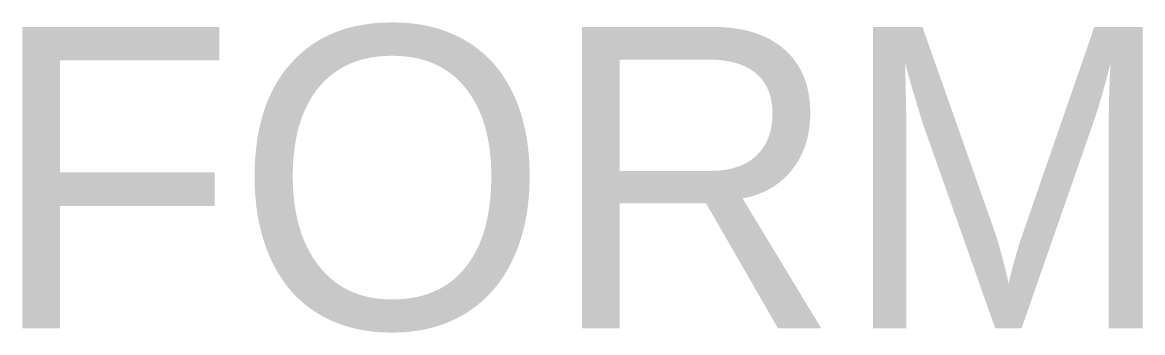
# Model space of a CAD drawing. Extents: x -15.57 to -6.27, y -3.79 to -1.21.
import ezdxf
from ezdxf.enums import TextEntityAlignment as Align

# ---------------------------------------------------------------- set-up
doc = ezdxf.new("R2010")
doc.units = 0
doc.header["$LTSCALE"] = 7
doc.header["$MEASUREMENT"] = 0
doc.layers.get('0').update_dxf_attribs({"linetype": 'CONTINUOUS'})
doc.styles.add('T', font='es_win.shx', dxfattribs={"bigfont": 'my_b_f.shx'})

msp = doc.modelspace()

# ---------------------------------------------------------------- texts
at = {"color": 34, "linetype": 'ByBlock', "style": 'T'}
msp.add_attdef('FORM', text='Форма 1 по ГОСТ 1,104-ХХ', height=2.5, dxfattribs=at).set_placement((-6, -3.75), align=Align.RIGHT)

doc.saveas('drawing.dxf')
